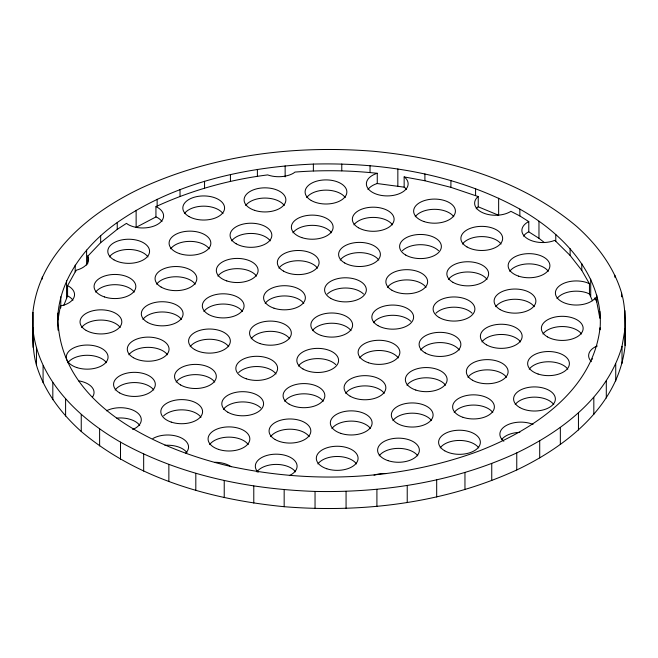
<?xml version="1.0" encoding="UTF-8"?>
<svg xmlns="http://www.w3.org/2000/svg" width="658" height="658" viewBox="0 0 658 658"><rect width="100%" height="100%" fill="white"/><g stroke="black" fill="none" stroke-linecap="round" stroke-linejoin="round"><path stroke-width="0.99" d="M32.9 312.418C39.085 253.108 90.853 211.975 141.24 188.04C213.579 154.836 294.965 144.933 373.834 151.299C446.108 158.405 520.305 178.844 576.753 226.508C596.831 244.496 613.725 266.729 621.53 292.81C626.449 310.033 624.87 327.914 625.1 345.582C618.915 404.892 567.147 446.025 516.76 469.96C444.421 503.164 363.035 513.067 284.166 506.701C211.892 499.595 137.695 479.156 81.247 431.492C61.169 413.504 44.275 391.271 36.47 365.19C31.551 347.967 33.13 330.086 32.9 312.418L33.065 347.383M32.9 329.469L33.245 327.487M58.06 330.168C53.841 286.156 82.727 246.75 117.239 222.527C174.354 182.776 244.735 166.984 313.373 164.081C384.33 162.287 457.228 174.428 519.853 209.121C563.067 233.245 604.57 276.426 599.989 329.543M57.97 319.92L60.388 305.937L64.106 305.049A20.883 12.058 0 0 0 68.432 286.082L67.568 285.695L75.185 271.927L76.624 270.027L78.138 269.665A20.883 12.058 0 0 0 87.868 256.102L100.666 242.67L117.239 229.354L126.501 223.35L127.94 224.436A20.883 12.058 0 0 0 157.476 224.436A20.883 12.058 0 0 0 157.476 207.385L155.938 206.702L155.938 216.934L136.132 227.339L136.132 210.289M622.016 363.405L622.016 346.355L625.1 328.531M63.834 305.337L67.568 295.927L67.568 285.695M33.065 330.332C38.871 380.48 78.804 418.2 120.496 442.127C179.724 475.101 247.77 489.124 315.042 491.427C383.918 492.858 453.888 481.903 516.76 452.91C562.245 431.023 607.441 396.947 622.016 346.355M599.882 311.456L599.882 318.275L596.765 301.973L595.202 297.844L594.363 299.02A20.883 12.058 0 0 1 565.839 303.428A20.883 12.058 0 0 1 558.198 286.962A20.883 12.058 0 0 1 586.722 282.545L589.453 283.754L589.453 293.986L592.439 300.755M406.554 189.471A20.883 12.058 0 0 0 405.344 188.056L404.152 187.16L404.152 176.928L424.904 180.753L450.911 187.341L478.234 196.569L477.42 197.178A20.883 12.058 0 0 0 482.791 212.773A20.883 12.058 0 0 0 510.271 211.736L510.838 211.308L519.853 215.947L528.785 221.614L528.785 231.846L538.968 238.303L544.421 242.596M478.234 196.569L478.234 206.801L477.42 207.41A20.883 12.058 0 0 0 476.211 208.825M155.938 206.702L157.139 206.069C192.12 190.047 229.617 179.692 267.773 174.888L268.275 175.11A20.883 12.058 0 0 0 293.484 173.194L294.981 172.075C322.362 169.945 349.966 170.34 377.264 173.309L377.264 183.541L376.812 183.648A20.883 12.058 0 0 0 367.962 189.471M528.785 221.614L527.996 221.968A20.883 12.058 0 0 0 526.194 237.834A20.883 12.058 0 0 0 553.205 240.935L554.562 240.334L555.78 241.289L570.108 255.444L581.795 270.389L589.453 283.754M528.785 231.846L527.996 232.2A20.883 12.058 0 0 0 523.464 236.107M597.291 345.993L594.742 347.128A20.883 12.058 0 0 0 591.427 361.678M377.264 173.309L376.812 173.416A20.883 12.058 0 0 0 369.171 189.882A20.883 12.058 0 0 0 397.703 194.299A20.883 12.058 0 0 0 405.344 177.825L404.152 176.928M377.264 183.541L404.152 187.16M478.234 206.801L498.641 215.265L498.641 198.214M589.453 293.986L586.722 292.777A20.883 12.058 0 0 0 556.989 298.6M155.938 216.934L157.476 217.617A20.883 12.058 0 0 1 162.008 221.532M67.568 295.927L68.432 296.314A20.883 12.058 0 0 1 72.964 300.221M625.1 345.582L624.935 310.617M57.97 313.101C55.494 404.382 157.986 449.965 233.096 467.015L235.811 467.509C315.947 483.893 400.936 479.6 477.971 451.404C532.635 430.431 592.743 391.082 600.03 327.849L600.03 329.798M621.53 292.81L621.53 296.824M615.732 363.899L615.732 380.949M614.917 275.307L614.917 277.314M606.298 380.966L606.298 398.016M596.765 295.154L596.765 301.973M595.202 297.844L595.202 299.892M593.82 397.366L593.82 414.417M590.711 279.132L590.711 296.182M581.795 263.57L581.795 270.389M578.448 412.928L578.448 429.978M570.108 248.625L570.108 255.444M560.345 427.478L560.345 444.528M555.78 234.462L555.78 241.289M539.708 440.852L539.708 457.902M538.968 221.252L538.968 238.303M519.853 209.121L519.853 215.947M516.76 452.91L516.76 469.96M491.748 463.512L491.748 480.562M475.578 188.649L475.578 195.467M464.959 472.551L464.959 489.601M450.911 180.522L450.911 187.341M436.682 479.921L436.682 496.979M424.904 173.934L424.904 180.753M407.228 485.546L407.228 502.597M397.843 168.95L397.843 186M376.911 489.363L376.911 506.421M370.035 165.627L370.035 172.445M346.067 491.329L346.067 508.387M341.773 163.998L341.773 170.817M315.042 491.427L315.042 508.478M313.373 164.081L313.373 170.899M285.144 165.882L285.144 176.912M284.166 489.651L284.166 506.701M257.393 169.377L257.393 176.196M253.782 486.015L253.782 503.066M230.432 174.526L230.432 181.345M224.23 480.57L224.23 497.621M204.548 181.271L204.548 188.089M195.813 473.365L195.813 490.424M180.029 189.545L180.029 196.364M168.859 464.49L168.859 481.549M157.139 199.251L157.139 206.069M143.666 454.045L143.666 471.095M120.496 442.127L120.496 459.177M117.239 222.527L117.239 229.354M100.666 235.844L100.666 242.67M99.613 428.876L99.613 445.927M87.67 255.83L87.67 264.014M86.593 250.089L86.593 265.133M81.247 414.441L81.247 431.492M75.185 265.108L75.185 271.927M66.548 280.727L66.548 297.778M65.594 398.97L65.594 416.021M60.791 296.783L60.791 307.812M60.388 305.937L60.388 307.985M52.821 382.643L52.821 399.694M43.083 365.634L43.083 382.693M42.268 277.051L42.268 279.058M36.47 348.131L36.47 365.19M591.427 359.852A20.883 12.058 0 0 1 592.611 358.799M116.787 418.126A20.883 12.058 0 0 1 139.71 425.381M164.944 445.326A20.883 12.058 0 0 1 186.962 452.663M501.462 439.791A20.883 12.058 0 0 1 519.853 432.364M115.15 390.005A20.883 12.058 0 0 1 134.438 382.561A20.883 12.058 0 0 1 153.733 390.005M209.655 444.569A20.883 12.058 0 0 1 228.951 437.126A20.883 12.058 0 0 1 248.247 444.569M387.455 287.349A20.883 12.058 0 0 1 406.751 279.905A20.883 12.058 0 0 1 426.047 287.349M256.916 471.852A20.883 12.058 0 0 1 276.204 464.408A20.883 12.058 0 0 1 295.5 471.852M128.886 354.785A20.883 12.058 0 0 1 148.182 347.342A20.883 12.058 0 0 1 167.469 354.785M81.625 327.503A20.883 12.058 0 0 1 100.921 320.059A20.883 12.058 0 0 1 120.217 327.503M67.889 362.723A20.883 12.058 0 0 1 87.185 355.279A20.883 12.058 0 0 1 106.481 362.723M448.452 279.42A20.883 12.058 0 0 1 467.739 271.976A20.883 12.058 0 0 1 487.035 279.42M317.904 463.923A20.883 12.058 0 0 1 337.2 456.479A20.883 12.058 0 0 1 356.496 463.923M435.917 313.216A20.883 12.058 0 0 1 472.09 313.216M495.704 306.702A20.883 12.058 0 0 1 515 299.258A20.883 12.058 0 0 1 534.296 306.702M270.652 436.632A20.883 12.058 0 0 1 289.948 429.197A20.883 12.058 0 0 1 309.235 436.632M379.189 455.821A20.883 12.058 0 0 1 398.485 448.378A20.883 12.058 0 0 1 417.772 455.821M190.162 346.692A20.883 12.058 0 0 1 209.458 339.248A20.883 12.058 0 0 1 228.754 346.692M284.675 401.257A20.883 12.058 0 0 1 303.971 393.813A20.883 12.058 0 0 1 323.267 401.257M298.411 366.045A20.883 12.058 0 0 1 316.342 358.626A20.883 12.058 0 0 1 335.794 364.631M402.4 250.723A20.883 12.058 0 0 1 438.573 250.723M340.202 260.066A20.883 12.058 0 0 1 359.498 252.623A20.883 12.058 0 0 1 378.786 260.066M163.612 415.872A20.883 12.058 0 0 1 183.064 409.868A20.883 12.058 0 0 1 200.994 417.287M345.664 393.328A20.883 12.058 0 0 1 364.96 385.884A20.883 12.058 0 0 1 384.256 393.328M176.138 382.068A20.883 12.058 0 0 1 195.434 374.624A20.883 12.058 0 0 1 214.73 382.068M529.221 369.196A20.883 12.058 0 0 1 548.517 361.752A20.883 12.058 0 0 1 567.813 369.196M223.391 409.35A20.883 12.058 0 0 1 241.321 401.939A20.883 12.058 0 0 1 260.774 407.935M331.928 428.539A20.883 12.058 0 0 1 351.224 421.095A20.883 12.058 0 0 1 370.52 428.539M156.645 284.19A20.883 12.058 0 0 1 175.941 276.755A20.883 12.058 0 0 1 195.237 284.19M440.177 447.892A20.883 12.058 0 0 1 459.473 440.449A20.883 12.058 0 0 1 478.769 447.892M203.898 311.481A20.883 12.058 0 0 1 223.194 304.037A20.883 12.058 0 0 1 242.489 311.481M481.969 341.913A20.883 12.058 0 0 1 501.264 334.47A20.883 12.058 0 0 1 520.56 341.913M306.686 197.573A20.883 12.058 0 0 1 325.973 190.129A20.883 12.058 0 0 1 345.269 197.573M142.909 319.41A20.883 12.058 0 0 1 162.205 311.966A20.883 12.058 0 0 1 181.501 319.41M245.689 205.502A20.883 12.058 0 0 1 264.985 198.058A20.883 12.058 0 0 1 284.281 205.502M95.657 292.127A20.883 12.058 0 0 1 114.944 284.684A20.883 12.058 0 0 1 134.24 292.127M392.925 420.61A20.883 12.058 0 0 1 412.221 413.166A20.883 12.058 0 0 1 431.516 420.61M353.938 224.855A20.883 12.058 0 0 1 373.234 217.411A20.883 12.058 0 0 1 392.53 224.855M292.942 232.784A20.883 12.058 0 0 1 312.237 225.34A20.883 12.058 0 0 1 331.533 232.784M542.957 333.984A20.883 12.058 0 0 1 562.253 326.541A20.883 12.058 0 0 1 581.549 333.984M109.392 256.908A20.883 12.058 0 0 1 128.688 249.464A20.883 12.058 0 0 1 147.976 256.908M327.38 294.036A20.883 12.058 0 0 1 363.553 294.036M359.696 357.944A20.883 12.058 0 0 1 378.992 350.5A20.883 12.058 0 0 1 398.279 357.944M515.198 404.58A20.883 12.058 0 0 1 534.493 397.136A20.883 12.058 0 0 1 553.789 404.58M265.182 303.379A20.883 12.058 0 0 1 284.478 295.935A20.883 12.058 0 0 1 303.774 303.379M420.684 350.015A20.883 12.058 0 0 1 439.98 342.571A20.883 12.058 0 0 1 459.276 350.015M454.201 412.508A20.883 12.058 0 0 1 473.497 405.065A20.883 12.058 0 0 1 492.793 412.508M312.435 330.661A20.883 12.058 0 0 1 331.731 323.218A20.883 12.058 0 0 1 351.027 330.661M373.431 322.733A20.883 12.058 0 0 1 391.362 315.314A20.883 12.058 0 0 1 410.814 321.318M406.948 385.226A20.883 12.058 0 0 1 426.244 377.782A20.883 12.058 0 0 1 445.54 385.226M231.665 240.886A20.883 12.058 0 0 1 250.961 233.442A20.883 12.058 0 0 1 270.249 240.886M170.669 248.814A20.883 12.058 0 0 1 189.965 241.371A20.883 12.058 0 0 1 209.26 248.814M278.918 268.168A20.883 12.058 0 0 1 298.214 260.724A20.883 12.058 0 0 1 317.51 268.168M217.93 276.097A20.883 12.058 0 0 1 237.225 268.653A20.883 12.058 0 0 1 256.513 276.097M467.945 377.297A20.883 12.058 0 0 1 487.233 369.854A20.883 12.058 0 0 1 506.528 377.297M184.404 213.603A20.883 12.058 0 0 1 203.7 206.16A20.883 12.058 0 0 1 222.996 213.603M415.223 216.753A20.883 12.058 0 0 1 434.51 209.31A20.883 12.058 0 0 1 453.806 216.753M509.728 271.318A20.883 12.058 0 0 1 529.024 263.874A20.883 12.058 0 0 1 548.32 271.318M462.475 244.036A20.883 12.058 0 0 1 481.771 236.592A20.883 12.058 0 0 1 501.067 244.036M251.159 338.763A20.883 12.058 0 0 1 270.454 331.319A20.883 12.058 0 0 1 289.742 338.763M238.632 372.56A20.883 12.058 0 0 1 258.084 366.555A20.883 12.058 0 0 1 276.006 373.974M78.565 380.834A20.883 12.058 0 0 1 92.457 397.095M106.44 410.806A20.883 12.058 0 0 1 136.642 412.179A20.883 12.058 0 0 1 132.686 429.518M152.903 438.524A20.883 12.058 0 0 1 180.382 437.48A20.883 12.058 0 0 1 185.753 453.074M214.927 462.27A20.883 12.058 0 0 1 231.155 466.744M374.015 475.142A20.883 12.058 0 0 1 386.271 473.571M503.855 441.263A20.883 12.058 0 0 1 505.986 425.652A20.883 12.058 0 0 1 533.029 424.418M258.125 472.263A20.883 12.058 0 0 1 264.829 456.117A20.883 12.058 0 0 1 293.106 459.144A20.883 12.058 0 0 1 289.356 475.602M119.674 392.908A20.883 12.058 0 0 0 154.614 387.504A20.883 12.058 0 0 0 129.034 372.741A20.883 12.058 0 0 0 119.674 392.908M218.514 449.389A20.883 12.058 0 0 0 249.834 438.952A20.883 12.058 0 0 0 218.514 428.506A20.883 12.058 0 0 0 218.514 449.389M391.987 290.26A20.883 12.058 0 0 0 426.927 284.856A20.883 12.058 0 0 0 401.347 270.084A20.883 12.058 0 0 0 391.987 290.26M133.409 357.697A20.883 12.058 0 0 0 168.349 352.293A20.883 12.058 0 0 0 142.77 337.521A20.883 12.058 0 0 0 133.409 357.697M86.157 330.415A20.883 12.058 0 0 0 121.097 325.011A20.883 12.058 0 0 0 95.517 310.239A20.883 12.058 0 0 0 86.157 330.415M76.739 367.542A20.883 12.058 0 0 0 108.068 357.105A20.883 12.058 0 0 0 76.739 346.659A20.883 12.058 0 0 0 76.739 367.542M452.975 282.331A20.883 12.058 0 0 0 487.915 276.919A20.883 12.058 0 0 0 462.335 262.155A20.883 12.058 0 0 0 452.975 282.331M326.755 468.743A20.883 12.058 0 0 0 358.084 458.305A20.883 12.058 0 0 0 326.755 447.859A20.883 12.058 0 0 0 326.755 468.743M439.24 317.543A20.883 12.058 0 0 0 474.179 312.139A20.883 12.058 0 0 0 448.6 297.367A20.883 12.058 0 0 0 439.24 317.543M500.228 309.614A20.883 12.058 0 0 0 535.168 304.21A20.883 12.058 0 0 0 509.596 289.438A20.883 12.058 0 0 0 500.228 309.614M275.176 439.544A20.883 12.058 0 0 0 310.115 434.14A20.883 12.058 0 0 0 284.536 419.376A20.883 12.058 0 0 0 275.176 439.544M388.039 460.649A20.883 12.058 0 0 0 419.368 450.204A20.883 12.058 0 0 0 388.039 439.766A20.883 12.058 0 0 0 388.039 460.649M194.694 349.595A20.883 12.058 0 0 0 229.634 344.192A20.883 12.058 0 0 0 204.054 329.428A20.883 12.058 0 0 0 194.694 349.595M289.199 404.168A20.883 12.058 0 0 0 324.139 398.756A20.883 12.058 0 0 0 298.567 383.992A20.883 12.058 0 0 0 289.199 404.168M302.943 368.949A20.883 12.058 0 0 0 337.883 363.545A20.883 12.058 0 0 0 312.303 348.781A20.883 12.058 0 0 0 302.943 368.949M405.723 255.049A20.883 12.058 0 0 0 440.663 249.637A20.883 12.058 0 0 0 415.083 234.873A20.883 12.058 0 0 0 405.723 255.049M344.726 262.978A20.883 12.058 0 0 0 379.666 257.574A20.883 12.058 0 0 0 354.086 242.802A20.883 12.058 0 0 0 344.726 262.978M171.253 422.107A20.883 12.058 0 0 0 202.582 411.669A20.883 12.058 0 0 0 171.253 401.224A20.883 12.058 0 0 0 171.253 422.107M350.196 396.231A20.883 12.058 0 0 0 385.136 390.827A20.883 12.058 0 0 0 359.556 376.063A20.883 12.058 0 0 0 350.196 396.231M180.662 384.979A20.883 12.058 0 0 0 215.602 379.576A20.883 12.058 0 0 0 190.03 364.803A20.883 12.058 0 0 0 180.662 384.979M538.08 374.024A20.883 12.058 0 0 0 569.4 363.578A20.883 12.058 0 0 0 538.08 353.14A20.883 12.058 0 0 0 538.08 374.024M227.923 412.262A20.883 12.058 0 0 0 262.863 406.858A20.883 12.058 0 0 0 237.283 392.094A20.883 12.058 0 0 0 227.923 412.262M340.786 433.367A20.883 12.058 0 0 0 372.107 422.921A20.883 12.058 0 0 0 340.786 412.476A20.883 12.058 0 0 0 340.786 433.367M161.169 287.102A20.883 12.058 0 0 0 196.117 281.698A20.883 12.058 0 0 0 170.537 266.934A20.883 12.058 0 0 0 161.169 287.102M444.709 450.796A20.883 12.058 0 0 0 479.649 445.392A20.883 12.058 0 0 0 454.069 430.628A20.883 12.058 0 0 0 444.709 450.796M208.43 314.384A20.883 12.058 0 0 0 243.37 308.98A20.883 12.058 0 0 0 217.79 294.216A20.883 12.058 0 0 0 208.43 314.384M486.492 344.825A20.883 12.058 0 0 0 521.432 339.421A20.883 12.058 0 0 0 495.861 324.649A20.883 12.058 0 0 0 486.492 344.825M311.209 200.476A20.883 12.058 0 0 0 346.149 195.072A20.883 12.058 0 0 0 320.569 180.308A20.883 12.058 0 0 0 311.209 200.476M147.433 322.313A20.883 12.058 0 0 0 182.373 316.909A20.883 12.058 0 0 0 156.801 302.145A20.883 12.058 0 0 0 147.433 322.313M254.539 210.33A20.883 12.058 0 0 0 285.868 199.884A20.883 12.058 0 0 0 254.539 189.446A20.883 12.058 0 0 0 254.539 210.33M104.507 296.947A20.883 12.058 0 0 0 135.836 286.51A20.883 12.058 0 0 0 104.507 276.064A20.883 12.058 0 0 0 104.507 296.947M397.448 423.513A20.883 12.058 0 0 0 432.388 418.11A20.883 12.058 0 0 0 406.817 403.346A20.883 12.058 0 0 0 397.448 423.513M358.462 227.767A20.883 12.058 0 0 0 393.402 222.355A20.883 12.058 0 0 0 367.83 207.591A20.883 12.058 0 0 0 358.462 227.767M301.8 237.612A20.883 12.058 0 0 0 333.121 227.166A20.883 12.058 0 0 0 301.8 216.729A20.883 12.058 0 0 0 301.8 237.612M547.489 336.896A20.883 12.058 0 0 0 582.429 331.492A20.883 12.058 0 0 0 556.849 316.72A20.883 12.058 0 0 0 547.489 336.896M113.916 259.82A20.883 12.058 0 0 0 148.856 254.416A20.883 12.058 0 0 0 123.276 239.644A20.883 12.058 0 0 0 113.916 259.82M330.703 298.354A20.883 12.058 0 0 0 365.642 292.95A20.883 12.058 0 0 0 340.063 278.186A20.883 12.058 0 0 0 330.703 298.354M368.546 362.772A20.883 12.058 0 0 0 399.875 352.326A20.883 12.058 0 0 0 368.546 341.889A20.883 12.058 0 0 0 368.546 362.772M519.721 407.491A20.883 12.058 0 0 0 554.661 402.079A20.883 12.058 0 0 0 529.09 387.315A20.883 12.058 0 0 0 519.721 407.491M274.032 308.207A20.883 12.058 0 0 0 305.361 297.761A20.883 12.058 0 0 0 274.032 287.324A20.883 12.058 0 0 0 274.032 308.207M425.216 352.918A20.883 12.058 0 0 0 460.156 347.514A20.883 12.058 0 0 0 434.576 332.751A20.883 12.058 0 0 0 425.216 352.918M463.059 417.337A20.883 12.058 0 0 0 494.38 406.891A20.883 12.058 0 0 0 463.059 396.453A20.883 12.058 0 0 0 463.059 417.337M321.293 335.49A20.883 12.058 0 0 0 352.614 325.044A20.883 12.058 0 0 0 321.293 314.606A20.883 12.058 0 0 0 321.293 335.49M377.955 325.636A20.883 12.058 0 0 0 412.895 320.232A20.883 12.058 0 0 0 387.323 305.468A20.883 12.058 0 0 0 377.955 325.636M415.798 390.054A20.883 12.058 0 0 0 447.127 379.608A20.883 12.058 0 0 0 415.798 369.171A20.883 12.058 0 0 0 415.798 390.054M236.189 243.789A20.883 12.058 0 0 0 271.129 238.385A20.883 12.058 0 0 0 245.549 223.621A20.883 12.058 0 0 0 236.189 243.789M179.527 253.634A20.883 12.058 0 0 0 210.848 243.197A20.883 12.058 0 0 0 179.527 232.751A20.883 12.058 0 0 0 179.527 253.634M283.45 271.071A20.883 12.058 0 0 0 318.39 265.668A20.883 12.058 0 0 0 292.81 250.904A20.883 12.058 0 0 0 283.45 271.071M226.78 280.925A20.883 12.058 0 0 0 258.109 270.479A20.883 12.058 0 0 0 226.78 260.033A20.883 12.058 0 0 0 226.78 280.925M472.469 380.209A20.883 12.058 0 0 0 507.408 374.797A20.883 12.058 0 0 0 481.829 360.033A20.883 12.058 0 0 0 472.469 380.209M188.936 216.507A20.883 12.058 0 0 0 223.876 211.103A20.883 12.058 0 0 0 198.297 196.339A20.883 12.058 0 0 0 188.936 216.507M424.073 221.581A20.883 12.058 0 0 0 455.402 211.136A20.883 12.058 0 0 0 424.073 200.698A20.883 12.058 0 0 0 424.073 221.581M518.586 276.146A20.883 12.058 0 0 0 549.907 265.709A20.883 12.058 0 0 0 518.586 255.263A20.883 12.058 0 0 0 518.586 276.146M466.999 246.947A20.883 12.058 0 0 0 501.939 241.544A20.883 12.058 0 0 0 476.367 226.771A20.883 12.058 0 0 0 466.999 246.947M260.009 343.583A20.883 12.058 0 0 0 291.338 333.145A20.883 12.058 0 0 0 260.009 322.7A20.883 12.058 0 0 0 260.009 343.583M246.273 378.794A20.883 12.058 0 0 0 277.602 368.357A20.883 12.058 0 0 0 246.273 357.911A20.883 12.058 0 0 0 246.273 378.794"/></g></svg>
